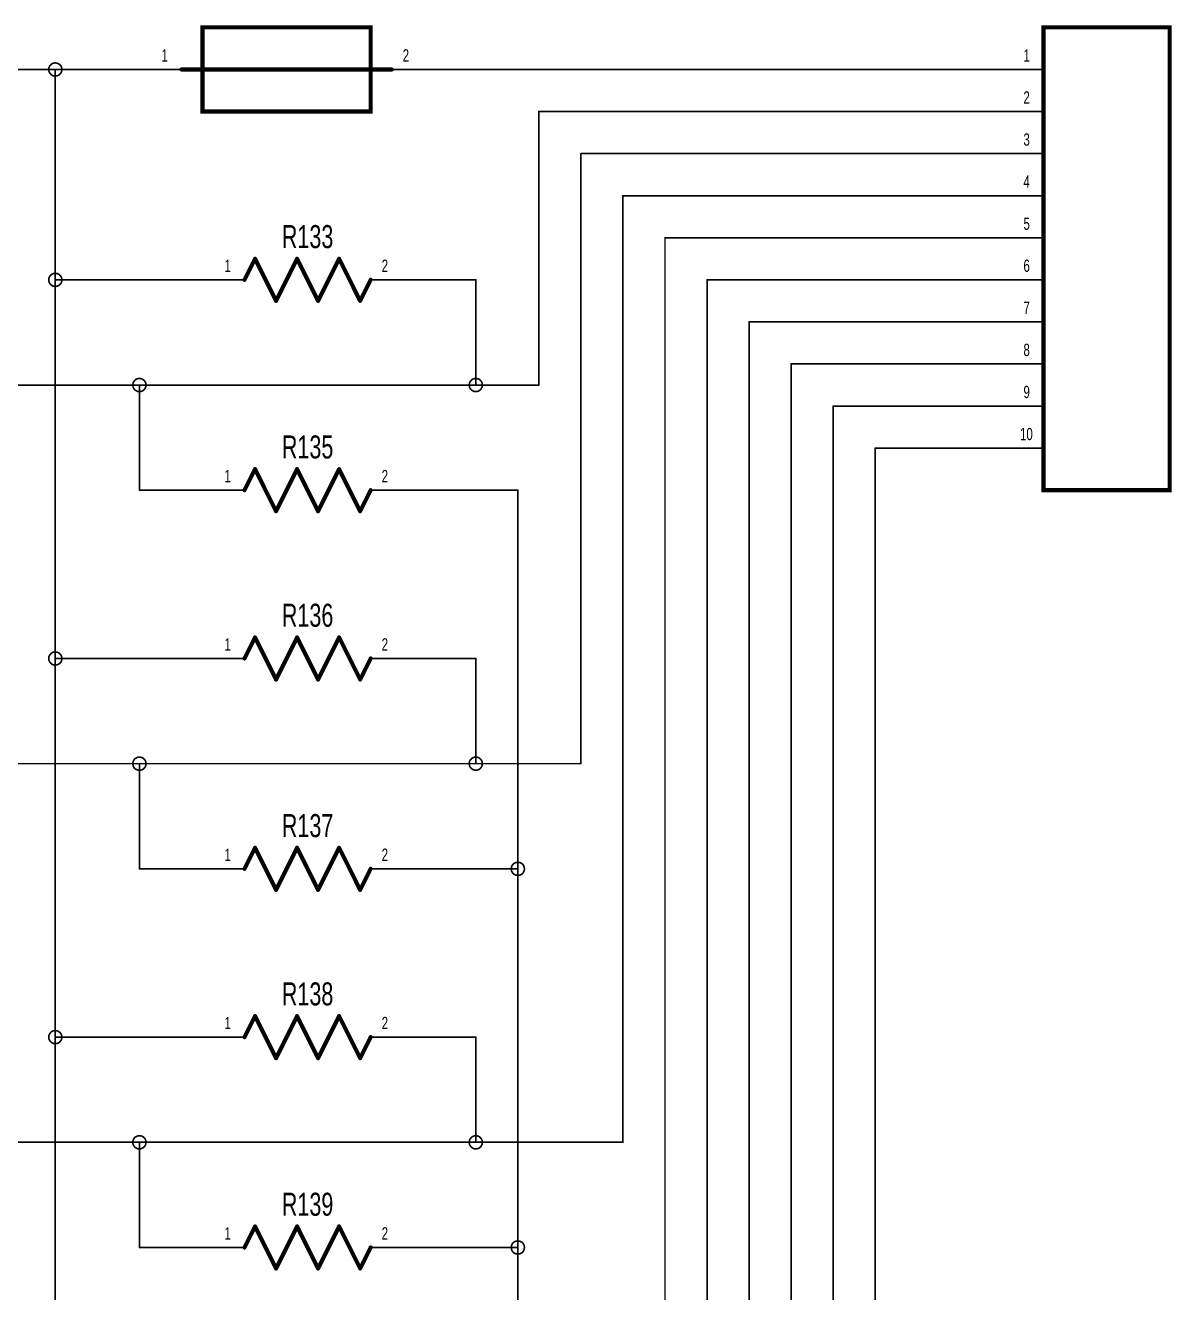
# Model space of a CAD drawing. Extents: x 0 to 23.8, y -0.1 to 21.2.
# Drawn here: x 21.079 to 23.805, y 10.452 to 13.464 of the extents above; entities that cross this region are included whole.
import ezdxf
from ezdxf.enums import TextEntityAlignment as Align

# ---------------------------------------------------------------- set-up
doc = ezdxf.new("R2010")
doc.units = 0
for name, color, linetype in [('Element', 253, 'CONTINUOUS'), ('Net', 50, 'CONTINUOUS'), ('Pin', 50, 'CONTINUOUS')]:
    doc.layers.add(name, color=color, linetype=linetype)

msp = doc.modelspace()

# ---------------------------------------------------------------- linework, layer by layer
at = {"layer": 'Element', "linetype": 'CONTINUOUS', "const_width": 0.0098}
for points in [[(21.5, 13.4591), (21.9, 13.4591), (21.9, 13.2591), (21.5, 13.2591), (21.5, 13.4591)], [(23.5, 13.4591), (23.8, 13.4591), (23.8, 12.3591), (23.5, 12.3591), (23.5, 13.4591)], [(21.45, 13.3591), (21.95, 13.3591)], [(21.6, 12.8591), (21.625, 12.9091)], [(21.625, 12.9091), (21.675, 12.8091)], [(21.675, 12.8091), (21.725, 12.9091)], [(21.725, 12.9091), (21.775, 12.8091)], [(21.775, 12.8091), (21.825, 12.9091)], [(21.825, 12.9091), (21.875, 12.8091)], [(21.875, 12.8091), (21.9, 12.8591)], [(21.6, 12.3591), (21.625, 12.4091)], [(21.625, 12.4091), (21.675, 12.3091)], [(21.675, 12.3091), (21.725, 12.4091)], [(21.725, 12.4091), (21.775, 12.3091)], [(21.775, 12.3091), (21.825, 12.4091)], [(21.825, 12.4091), (21.875, 12.3091)], [(21.875, 12.3091), (21.9, 12.3591)], [(21.6, 11.9591), (21.625, 12.0091)], [(21.625, 12.0091), (21.675, 11.9091)], [(21.675, 11.9091), (21.725, 12.0091)], [(21.725, 12.0091), (21.775, 11.9091)], [(21.775, 11.9091), (21.825, 12.0091)], [(21.825, 12.0091), (21.875, 11.9091)], [(21.875, 11.9091), (21.9, 11.9591)], [(21.6, 11.4591), (21.625, 11.5091)], [(21.625, 11.5091), (21.675, 11.4091)], [(21.675, 11.4091), (21.725, 11.5091)], [(21.725, 11.5091), (21.775, 11.4091)], [(21.775, 11.4091), (21.825, 11.5091)], [(21.825, 11.5091), (21.875, 11.4091)], [(21.875, 11.4091), (21.9, 11.4591)], [(21.6, 11.0591), (21.625, 11.1091)], [(21.625, 11.1091), (21.675, 11.0091)], [(21.675, 11.0091), (21.725, 11.1091)], [(21.725, 11.1091), (21.775, 11.0091)], [(21.775, 11.0091), (21.825, 11.1091)], [(21.825, 11.1091), (21.875, 11.0091)], [(21.875, 11.0091), (21.9, 11.0591)], [(21.6, 10.5591), (21.625, 10.6091)], [(21.625, 10.6091), (21.675, 10.5091)], [(21.675, 10.5091), (21.725, 10.6091)], [(21.725, 10.6091), (21.775, 10.5091)], [(21.775, 10.5091), (21.825, 10.6091)], [(21.825, 10.6091), (21.875, 10.5091)], [(21.875, 10.5091), (21.9, 10.5591)]]:
    msp.add_lwpolyline(points, dxfattribs=at)
at = {"layer": 'Element', "linetype": 'CONTINUOUS', "const_width": 0.0049}
for points in [[(21.4475, 13.3591, 1), (21.4525, 13.3591, 1), (21.4475, 13.3591, 1)], [(21.9475, 13.3591, 1), (21.9525, 13.3591, 1), (21.9475, 13.3591, 1)], [(21.6225, 12.9091, 1), (21.6275, 12.9091, 1), (21.6225, 12.9091, 1)], [(21.6225, 12.9091, 1), (21.6275, 12.9091, 1), (21.6225, 12.9091, 1)], [(21.7225, 12.9091, 1), (21.7275, 12.9091, 1), (21.7225, 12.9091, 1)], [(21.7225, 12.9091, 1), (21.7275, 12.9091, 1), (21.7225, 12.9091, 1)], [(21.8225, 12.9091, 1), (21.8275, 12.9091, 1), (21.8225, 12.9091, 1)], [(21.8225, 12.9091, 1), (21.8275, 12.9091, 1), (21.8225, 12.9091, 1)], [(21.5975, 12.8591, 1), (21.6025, 12.8591, 1), (21.5975, 12.8591, 1)], [(21.8975, 12.8591, 1), (21.9025, 12.8591, 1), (21.8975, 12.8591, 1)], [(21.6725, 12.8091, 1), (21.6775, 12.8091, 1), (21.6725, 12.8091, 1)], [(21.6725, 12.8091, 1), (21.6775, 12.8091, 1), (21.6725, 12.8091, 1)], [(21.7725, 12.8091, 1), (21.7775, 12.8091, 1), (21.7725, 12.8091, 1)], [(21.7725, 12.8091, 1), (21.7775, 12.8091, 1), (21.7725, 12.8091, 1)], [(21.8725, 12.8091, 1), (21.8775, 12.8091, 1), (21.8725, 12.8091, 1)], [(21.8725, 12.8091, 1), (21.8775, 12.8091, 1), (21.8725, 12.8091, 1)], [(21.6225, 12.4091, 1), (21.6275, 12.4091, 1), (21.6225, 12.4091, 1)], [(21.6225, 12.4091, 1), (21.6275, 12.4091, 1), (21.6225, 12.4091, 1)], [(21.7225, 12.4091, 1), (21.7275, 12.4091, 1), (21.7225, 12.4091, 1)], [(21.7225, 12.4091, 1), (21.7275, 12.4091, 1), (21.7225, 12.4091, 1)], [(21.8225, 12.4091, 1), (21.8275, 12.4091, 1), (21.8225, 12.4091, 1)], [(21.8225, 12.4091, 1), (21.8275, 12.4091, 1), (21.8225, 12.4091, 1)], [(21.5975, 12.3591, 1), (21.6025, 12.3591, 1), (21.5975, 12.3591, 1)], [(21.8975, 12.3591, 1), (21.9025, 12.3591, 1), (21.8975, 12.3591, 1)], [(21.6725, 12.3091, 1), (21.6775, 12.3091, 1), (21.6725, 12.3091, 1)], [(21.6725, 12.3091, 1), (21.6775, 12.3091, 1), (21.6725, 12.3091, 1)], [(21.7725, 12.3091, 1), (21.7775, 12.3091, 1), (21.7725, 12.3091, 1)], [(21.7725, 12.3091, 1), (21.7775, 12.3091, 1), (21.7725, 12.3091, 1)], [(21.8725, 12.3091, 1), (21.8775, 12.3091, 1), (21.8725, 12.3091, 1)], [(21.8725, 12.3091, 1), (21.8775, 12.3091, 1), (21.8725, 12.3091, 1)], [(21.6225, 12.0091, 1), (21.6275, 12.0091, 1), (21.6225, 12.0091, 1)], [(21.6225, 12.0091, 1), (21.6275, 12.0091, 1), (21.6225, 12.0091, 1)], [(21.7225, 12.0091, 1), (21.7275, 12.0091, 1), (21.7225, 12.0091, 1)], [(21.7225, 12.0091, 1), (21.7275, 12.0091, 1), (21.7225, 12.0091, 1)], [(21.8225, 12.0091, 1), (21.8275, 12.0091, 1), (21.8225, 12.0091, 1)], [(21.8225, 12.0091, 1), (21.8275, 12.0091, 1), (21.8225, 12.0091, 1)], [(21.5975, 11.9591, 1), (21.6025, 11.9591, 1), (21.5975, 11.9591, 1)], [(21.8975, 11.9591, 1), (21.9025, 11.9591, 1), (21.8975, 11.9591, 1)], [(21.6725, 11.9091, 1), (21.6775, 11.9091, 1), (21.6725, 11.9091, 1)], [(21.6725, 11.9091, 1), (21.6775, 11.9091, 1), (21.6725, 11.9091, 1)], [(21.7725, 11.9091, 1), (21.7775, 11.9091, 1), (21.7725, 11.9091, 1)], [(21.7725, 11.9091, 1), (21.7775, 11.9091, 1), (21.7725, 11.9091, 1)], [(21.8725, 11.9091, 1), (21.8775, 11.9091, 1), (21.8725, 11.9091, 1)], [(21.8725, 11.9091, 1), (21.8775, 11.9091, 1), (21.8725, 11.9091, 1)], [(21.6225, 11.5091, 1), (21.6275, 11.5091, 1), (21.6225, 11.5091, 1)], [(21.6225, 11.5091, 1), (21.6275, 11.5091, 1), (21.6225, 11.5091, 1)], [(21.7225, 11.5091, 1), (21.7275, 11.5091, 1), (21.7225, 11.5091, 1)], [(21.7225, 11.5091, 1), (21.7275, 11.5091, 1), (21.7225, 11.5091, 1)], [(21.8225, 11.5091, 1), (21.8275, 11.5091, 1), (21.8225, 11.5091, 1)], [(21.8225, 11.5091, 1), (21.8275, 11.5091, 1), (21.8225, 11.5091, 1)], [(21.5975, 11.4591, 1), (21.6025, 11.4591, 1), (21.5975, 11.4591, 1)], [(21.8975, 11.4591, 1), (21.9025, 11.4591, 1), (21.8975, 11.4591, 1)], [(21.6725, 11.4091, 1), (21.6775, 11.4091, 1), (21.6725, 11.4091, 1)], [(21.6725, 11.4091, 1), (21.6775, 11.4091, 1), (21.6725, 11.4091, 1)], [(21.7725, 11.4091, 1), (21.7775, 11.4091, 1), (21.7725, 11.4091, 1)], [(21.7725, 11.4091, 1), (21.7775, 11.4091, 1), (21.7725, 11.4091, 1)], [(21.8725, 11.4091, 1), (21.8775, 11.4091, 1), (21.8725, 11.4091, 1)], [(21.8725, 11.4091, 1), (21.8775, 11.4091, 1), (21.8725, 11.4091, 1)], [(21.6225, 11.1091, 1), (21.6275, 11.1091, 1), (21.6225, 11.1091, 1)], [(21.6225, 11.1091, 1), (21.6275, 11.1091, 1), (21.6225, 11.1091, 1)], [(21.7225, 11.1091, 1), (21.7275, 11.1091, 1), (21.7225, 11.1091, 1)], [(21.7225, 11.1091, 1), (21.7275, 11.1091, 1), (21.7225, 11.1091, 1)], [(21.8225, 11.1091, 1), (21.8275, 11.1091, 1), (21.8225, 11.1091, 1)], [(21.8225, 11.1091, 1), (21.8275, 11.1091, 1), (21.8225, 11.1091, 1)], [(21.5975, 11.0591, 1), (21.6025, 11.0591, 1), (21.5975, 11.0591, 1)], [(21.8975, 11.0591, 1), (21.9025, 11.0591, 1), (21.8975, 11.0591, 1)], [(21.6725, 11.0091, 1), (21.6775, 11.0091, 1), (21.6725, 11.0091, 1)], [(21.6725, 11.0091, 1), (21.6775, 11.0091, 1), (21.6725, 11.0091, 1)], [(21.7725, 11.0091, 1), (21.7775, 11.0091, 1), (21.7725, 11.0091, 1)], [(21.7725, 11.0091, 1), (21.7775, 11.0091, 1), (21.7725, 11.0091, 1)], [(21.8725, 11.0091, 1), (21.8775, 11.0091, 1), (21.8725, 11.0091, 1)], [(21.8725, 11.0091, 1), (21.8775, 11.0091, 1), (21.8725, 11.0091, 1)], [(21.6225, 10.6091, 1), (21.6275, 10.6091, 1), (21.6225, 10.6091, 1)], [(21.6225, 10.6091, 1), (21.6275, 10.6091, 1), (21.6225, 10.6091, 1)], [(21.7225, 10.6091, 1), (21.7275, 10.6091, 1), (21.7225, 10.6091, 1)], [(21.7225, 10.6091, 1), (21.7275, 10.6091, 1), (21.7225, 10.6091, 1)], [(21.8225, 10.6091, 1), (21.8275, 10.6091, 1), (21.8225, 10.6091, 1)], [(21.8225, 10.6091, 1), (21.8275, 10.6091, 1), (21.8225, 10.6091, 1)], [(21.5975, 10.5591, 1), (21.6025, 10.5591, 1), (21.5975, 10.5591, 1)], [(21.8975, 10.5591, 1), (21.9025, 10.5591, 1), (21.8975, 10.5591, 1)], [(21.6725, 10.5091, 1), (21.6775, 10.5091, 1), (21.6725, 10.5091, 1)], [(21.6725, 10.5091, 1), (21.6775, 10.5091, 1), (21.6725, 10.5091, 1)], [(21.7725, 10.5091, 1), (21.7775, 10.5091, 1), (21.7725, 10.5091, 1)], [(21.7725, 10.5091, 1), (21.7775, 10.5091, 1), (21.7725, 10.5091, 1)], [(21.8725, 10.5091, 1), (21.8775, 10.5091, 1), (21.8725, 10.5091, 1)], [(21.8725, 10.5091, 1), (21.8775, 10.5091, 1), (21.8725, 10.5091, 1)]]:
    msp.add_lwpolyline(points, format="xyb", dxfattribs=at)
at = {"layer": 'Net', "linetype": 'CONTINUOUS', "const_width": 0.0039}
for points in [[(21.1343, 13.3591), (21.135, 13.3542), (21.1373, 13.3498), (21.1407, 13.3463), (21.1451, 13.3441), (21.15, 13.3433), (21.1549, 13.3441), (21.1593, 13.3463), (21.1627, 13.3498), (21.165, 13.3542), (21.1657, 13.3591), (21.165, 13.3639), (21.1627, 13.3683), (21.1593, 13.3718), (21.1549, 13.374), (21.15, 13.3748), (21.1451, 13.374), (21.1407, 13.3718), (21.1373, 13.3683), (21.135, 13.3639), (21.1343, 13.3591)], [(21.15, 13.3591), (20.05, 13.3591)], [(21.15, 12.8591), (21.15, 13.3591)], [(21.3, 13.3591), (21.15, 13.3591)], [(22.1, 13.3591), (23.35, 13.3591)], [(23.35, 13.2591), (22.3, 13.2591)], [(22.3, 13.2591), (22.3, 12.6091)], [(23.35, 13.1591), (22.4, 13.1591)], [(22.4, 13.1591), (22.4, 11.7091)], [(23.35, 13.0591), (22.5, 13.0591)], [(22.5, 13.0591), (22.5, 10.8091)], [(23.35, 12.9591), (22.6, 12.9591)], [(22.6, 12.9591), (22.6, 9.9091)], [(21.1343, 12.8591), (21.135, 12.8542), (21.1373, 12.8498), (21.1407, 12.8463), (21.1451, 12.8441), (21.15, 12.8433), (21.1549, 12.8441), (21.1593, 12.8463), (21.1627, 12.8498), (21.165, 12.8542), (21.1657, 12.8591), (21.165, 12.8639), (21.1627, 12.8683), (21.1593, 12.8718), (21.1549, 12.874), (21.15, 12.8748), (21.1451, 12.874), (21.1407, 12.8718), (21.1373, 12.8683), (21.135, 12.8639), (21.1343, 12.8591)], [(21.45, 12.8591), (21.15, 12.8591)], [(21.15, 12.8591), (21.15, 11.9591)], [(22.05, 12.8591), (22.15, 12.8591)], [(22.15, 12.8591), (22.15, 12.6091)], [(23.35, 12.8591), (22.7, 12.8591)], [(22.7, 12.8591), (22.7, 9.0091)], [(23.35, 12.7591), (22.8, 12.7591)], [(22.8, 12.7591), (22.8, 8.1091)], [(23.35, 12.6591), (22.9, 12.6591)], [(22.9, 12.6591), (22.9, 7.1591)], [(21.3343, 12.6091), (21.335, 12.6042), (21.3373, 12.5998), (21.3407, 12.5963), (21.3451, 12.5941), (21.35, 12.5933), (21.3549, 12.5941), (21.3593, 12.5963), (21.3627, 12.5998), (21.365, 12.6042), (21.3657, 12.6091), (21.365, 12.6139), (21.3627, 12.6183), (21.3593, 12.6218), (21.3549, 12.624), (21.35, 12.6248), (21.3451, 12.624), (21.3407, 12.6218), (21.3373, 12.6183), (21.335, 12.6139), (21.3343, 12.6091)], [(22.1343, 12.6091), (22.135, 12.6042), (22.1373, 12.5998), (22.1407, 12.5963), (22.1451, 12.5941), (22.15, 12.5933), (22.1549, 12.5941), (22.1593, 12.5963), (22.1627, 12.5998), (22.165, 12.6042), (22.1657, 12.6091), (22.165, 12.6139), (22.1627, 12.6183), (22.1593, 12.6218), (22.1549, 12.624), (22.15, 12.6248), (22.1451, 12.624), (22.1407, 12.6218), (22.1373, 12.6183), (22.135, 12.6139), (22.1343, 12.6091)], [(21.35, 12.6091), (20.9, 12.6091)], [(22.15, 12.6091), (21.35, 12.6091)], [(21.35, 12.6091), (21.35, 12.3591)], [(21.35, 12.6091), (21.35, 12.6091)], [(21.35, 12.6091), (21.35, 12.6091)], [(22.3, 12.6091), (22.15, 12.6091)], [(22.15, 12.6091), (22.15, 12.6091)], [(22.15, 12.6091), (22.15, 12.6091)], [(23.35, 12.5591), (23, 12.5591)], [(23, 12.5591), (23, 6.3091)], [(23.35, 12.4591), (23.1, 12.4591)], [(23.1, 12.4591), (23.1, 5.5091)], [(21.35, 12.3591), (21.45, 12.3591)], [(22.25, 12.3591), (22.05, 12.3591)], [(22.25, 5.5091), (22.25, 12.3591)], [(21.1343, 11.9591), (21.135, 11.9542), (21.1373, 11.9498), (21.1407, 11.9463), (21.1451, 11.9441), (21.15, 11.9433), (21.1549, 11.9441), (21.1593, 11.9463), (21.1627, 11.9498), (21.165, 11.9542), (21.1657, 11.9591), (21.165, 11.9639), (21.1627, 11.9683), (21.1593, 11.9718), (21.1549, 11.974), (21.15, 11.9748), (21.1451, 11.974), (21.1407, 11.9718), (21.1373, 11.9683), (21.135, 11.9639), (21.1343, 11.9591)], [(21.15, 11.9591), (21.45, 11.9591)], [(21.15, 11.0591), (21.15, 11.9591)], [(22.15, 11.9591), (22.05, 11.9591)], [(22.15, 11.7091), (22.15, 11.9591)], [(21.3343, 11.7091), (21.335, 11.7042), (21.3373, 11.6998), (21.3407, 11.6963), (21.3451, 11.6941), (21.35, 11.6933), (21.3549, 11.6941), (21.3593, 11.6963), (21.3627, 11.6998), (21.365, 11.7042), (21.3657, 11.7091), (21.365, 11.7139), (21.3627, 11.7183), (21.3593, 11.7218), (21.3549, 11.724), (21.35, 11.7248), (21.3451, 11.724), (21.3407, 11.7218), (21.3373, 11.7183), (21.335, 11.7139), (21.3343, 11.7091)], [(22.1343, 11.7091), (22.135, 11.7042), (22.1373, 11.6998), (22.1407, 11.6963), (22.1451, 11.6941), (22.15, 11.6933), (22.1549, 11.6941), (22.1593, 11.6963), (22.1627, 11.6998), (22.165, 11.7042), (22.1657, 11.7091), (22.165, 11.7139), (22.1627, 11.7183), (22.1593, 11.7218), (22.1549, 11.724), (22.15, 11.7248), (22.1451, 11.724), (22.1407, 11.7218), (22.1373, 11.7183), (22.135, 11.7139), (22.1343, 11.7091)], [(20.9, 11.7091), (21.35, 11.7091)], [(21.35, 11.7091), (21.35, 11.4591)], [(21.35, 11.7091), (21.35, 11.7091)], [(21.35, 11.7091), (21.35, 11.7091)], [(21.35, 11.7091), (22.15, 11.7091)], [(22.4, 11.7091), (22.15, 11.7091)], [(22.15, 11.7091), (22.15, 11.7091)], [(22.15, 11.7091), (22.15, 11.7091)], [(21.35, 11.4591), (21.45, 11.4591)], [(22.05, 11.4591), (22.25, 11.4591)], [(22.2343, 11.4591), (22.235, 11.4542), (22.2373, 11.4498), (22.2407, 11.4463), (22.2451, 11.4441), (22.25, 11.4433), (22.2549, 11.4441), (22.2593, 11.4463), (22.2627, 11.4498), (22.265, 11.4542), (22.2657, 11.4591), (22.265, 11.4639), (22.2627, 11.4683), (22.2593, 11.4718), (22.2549, 11.474), (22.25, 11.4748), (22.2451, 11.474), (22.2407, 11.4718), (22.2373, 11.4683), (22.235, 11.4639), (22.2343, 11.4591)], [(21.1343, 11.0591), (21.135, 11.0542), (21.1373, 11.0498), (21.1407, 11.0463), (21.1451, 11.0441), (21.15, 11.0433), (21.1549, 11.0441), (21.1593, 11.0463), (21.1627, 11.0498), (21.165, 11.0542), (21.1657, 11.0591), (21.165, 11.0639), (21.1627, 11.0683), (21.1593, 11.0718), (21.1549, 11.074), (21.15, 11.0748), (21.1451, 11.074), (21.1407, 11.0718), (21.1373, 11.0683), (21.135, 11.0639), (21.1343, 11.0591)], [(21.45, 11.0591), (21.15, 11.0591)], [(21.15, 10.1591), (21.15, 11.0591)], [(22.15, 11.0591), (22.05, 11.0591)], [(22.15, 10.8091), (22.15, 11.0591)], [(21.3343, 10.8091), (21.335, 10.8042), (21.3373, 10.7998), (21.3407, 10.7963), (21.3451, 10.7941), (21.35, 10.7933), (21.3549, 10.7941), (21.3593, 10.7963), (21.3627, 10.7998), (21.365, 10.8042), (21.3657, 10.8091), (21.365, 10.8139), (21.3627, 10.8183), (21.3593, 10.8218), (21.3549, 10.824), (21.35, 10.8248), (21.3451, 10.824), (21.3407, 10.8218), (21.3373, 10.8183), (21.335, 10.8139), (21.3343, 10.8091)], [(22.1343, 10.8091), (22.135, 10.8042), (22.1373, 10.7998), (22.1407, 10.7963), (22.1451, 10.7941), (22.15, 10.7933), (22.1549, 10.7941), (22.1593, 10.7963), (22.1627, 10.7998), (22.165, 10.8042), (22.1657, 10.8091), (22.165, 10.8139), (22.1627, 10.8183), (22.1593, 10.8218), (22.1549, 10.824), (22.15, 10.8248), (22.1451, 10.824), (22.1407, 10.8218), (22.1373, 10.8183), (22.135, 10.8139), (22.1343, 10.8091)], [(20.9, 10.8091), (21.35, 10.8091)], [(21.35, 10.8091), (21.35, 10.5591)], [(21.35, 10.8091), (21.35, 10.8091)], [(21.35, 10.8091), (21.35, 10.8091)], [(21.35, 10.8091), (22.15, 10.8091)], [(22.5, 10.8091), (22.15, 10.8091)], [(22.15, 10.8091), (22.15, 10.8091)], [(22.15, 10.8091), (22.15, 10.8091)], [(22.2343, 10.5591), (22.235, 10.5542), (22.2373, 10.5498), (22.2407, 10.5463), (22.2451, 10.5441), (22.25, 10.5433), (22.2549, 10.5441), (22.2593, 10.5463), (22.2627, 10.5498), (22.265, 10.5542), (22.2657, 10.5591), (22.265, 10.5639), (22.2627, 10.5683), (22.2593, 10.5718), (22.2549, 10.574), (22.25, 10.5748), (22.2451, 10.574), (22.2407, 10.5718), (22.2373, 10.5683), (22.235, 10.5639), (22.2343, 10.5591)], [(21.35, 10.5591), (21.45, 10.5591)], [(22.05, 10.5591), (22.25, 10.5591)]]:
    msp.add_lwpolyline(points, dxfattribs=at)
at = {"layer": 'Net', "linetype": 'CONTINUOUS', "const_width": 0.002}
for points in [[(21.1333, 13.3591, 1), (21.1352, 13.3591, 1), (21.1333, 13.3591, 1)], [(21.149, 13.3591, 1), (21.151, 13.3591, 1), (21.149, 13.3591, 1)], [(21.149, 13.3591, 1), (21.151, 13.3591, 1), (21.149, 13.3591, 1)], [(21.149, 13.3591, 1), (21.151, 13.3591, 1), (21.149, 13.3591, 1)], [(21.299, 13.3591, 1), (21.301, 13.3591, 1), (21.299, 13.3591, 1)], [(22.099, 13.3591, 1), (22.101, 13.3591, 1), (22.099, 13.3591, 1)], [(23.349, 13.3591, 1), (23.351, 13.3591, 1), (23.349, 13.3591, 1)], [(22.299, 13.2591, 1), (22.301, 13.2591, 1), (22.299, 13.2591, 1)], [(22.299, 13.2591, 1), (22.301, 13.2591, 1), (22.299, 13.2591, 1)], [(23.349, 13.2591, 1), (23.351, 13.2591, 1), (23.349, 13.2591, 1)], [(22.399, 13.1591, 1), (22.401, 13.1591, 1), (22.399, 13.1591, 1)], [(22.399, 13.1591, 1), (22.401, 13.1591, 1), (22.399, 13.1591, 1)], [(23.349, 13.1591, 1), (23.351, 13.1591, 1), (23.349, 13.1591, 1)], [(22.499, 13.0591, 1), (22.501, 13.0591, 1), (22.499, 13.0591, 1)], [(22.499, 13.0591, 1), (22.501, 13.0591, 1), (22.499, 13.0591, 1)], [(23.349, 13.0591, 1), (23.351, 13.0591, 1), (23.349, 13.0591, 1)], [(22.599, 12.9591, 1), (22.601, 12.9591, 1), (22.599, 12.9591, 1)], [(22.599, 12.9591, 1), (22.601, 12.9591, 1), (22.599, 12.9591, 1)], [(23.349, 12.9591, 1), (23.351, 12.9591, 1), (23.349, 12.9591, 1)], [(21.1333, 12.8591, 1), (21.1352, 12.8591, 1), (21.1333, 12.8591, 1)], [(21.149, 12.8591, 1), (21.151, 12.8591, 1), (21.149, 12.8591, 1)], [(21.149, 12.8591, 1), (21.151, 12.8591, 1), (21.149, 12.8591, 1)], [(21.149, 12.8591, 1), (21.151, 12.8591, 1), (21.149, 12.8591, 1)], [(21.449, 12.8591, 1), (21.451, 12.8591, 1), (21.449, 12.8591, 1)], [(22.049, 12.8591, 1), (22.051, 12.8591, 1), (22.049, 12.8591, 1)], [(22.149, 12.8591, 1), (22.151, 12.8591, 1), (22.149, 12.8591, 1)], [(22.149, 12.8591, 1), (22.151, 12.8591, 1), (22.149, 12.8591, 1)], [(22.699, 12.8591, 1), (22.701, 12.8591, 1), (22.699, 12.8591, 1)], [(22.699, 12.8591, 1), (22.701, 12.8591, 1), (22.699, 12.8591, 1)], [(23.349, 12.8591, 1), (23.351, 12.8591, 1), (23.349, 12.8591, 1)], [(22.799, 12.7591, 1), (22.801, 12.7591, 1), (22.799, 12.7591, 1)], [(22.799, 12.7591, 1), (22.801, 12.7591, 1), (22.799, 12.7591, 1)], [(23.349, 12.7591, 1), (23.351, 12.7591, 1), (23.349, 12.7591, 1)], [(22.899, 12.6591, 1), (22.901, 12.6591, 1), (22.899, 12.6591, 1)], [(22.899, 12.6591, 1), (22.901, 12.6591, 1), (22.899, 12.6591, 1)], [(23.349, 12.6591, 1), (23.351, 12.6591, 1), (23.349, 12.6591, 1)], [(21.3333, 12.6091, 1), (21.3352, 12.6091, 1), (21.3333, 12.6091, 1)], [(21.349, 12.6091, 1), (21.351, 12.6091, 1), (21.349, 12.6091, 1)], [(21.349, 12.6091, 1), (21.351, 12.6091, 1), (21.349, 12.6091, 1)], [(21.349, 12.6091, 1), (21.351, 12.6091, 1), (21.349, 12.6091, 1)], [(21.349, 12.6091, 1), (21.351, 12.6091, 1), (21.349, 12.6091, 1)], [(21.349, 12.6091, 1), (21.351, 12.6091, 1), (21.349, 12.6091, 1)], [(22.1333, 12.6091, 1), (22.1352, 12.6091, 1), (22.1333, 12.6091, 1)], [(22.149, 12.6091, 1), (22.151, 12.6091, 1), (22.149, 12.6091, 1)], [(22.149, 12.6091, 1), (22.151, 12.6091, 1), (22.149, 12.6091, 1)], [(22.149, 12.6091, 1), (22.151, 12.6091, 1), (22.149, 12.6091, 1)], [(22.149, 12.6091, 1), (22.151, 12.6091, 1), (22.149, 12.6091, 1)], [(22.149, 12.6091, 1), (22.151, 12.6091, 1), (22.149, 12.6091, 1)], [(22.299, 12.6091, 1), (22.301, 12.6091, 1), (22.299, 12.6091, 1)], [(22.299, 12.6091, 1), (22.301, 12.6091, 1), (22.299, 12.6091, 1)], [(22.999, 12.5591, 1), (23.001, 12.5591, 1), (22.999, 12.5591, 1)], [(22.999, 12.5591, 1), (23.001, 12.5591, 1), (22.999, 12.5591, 1)], [(23.349, 12.5591, 1), (23.351, 12.5591, 1), (23.349, 12.5591, 1)], [(23.099, 12.4591, 1), (23.101, 12.4591, 1), (23.099, 12.4591, 1)], [(23.099, 12.4591, 1), (23.101, 12.4591, 1), (23.099, 12.4591, 1)], [(23.349, 12.4591, 1), (23.351, 12.4591, 1), (23.349, 12.4591, 1)], [(21.349, 12.3591, 1), (21.351, 12.3591, 1), (21.349, 12.3591, 1)], [(21.349, 12.3591, 1), (21.351, 12.3591, 1), (21.349, 12.3591, 1)], [(21.449, 12.3591, 1), (21.451, 12.3591, 1), (21.449, 12.3591, 1)], [(22.049, 12.3591, 1), (22.051, 12.3591, 1), (22.049, 12.3591, 1)], [(22.249, 12.3591, 1), (22.251, 12.3591, 1), (22.249, 12.3591, 1)], [(22.249, 12.3591, 1), (22.251, 12.3591, 1), (22.249, 12.3591, 1)], [(21.1333, 11.9591, 1), (21.1352, 11.9591, 1), (21.1333, 11.9591, 1)], [(21.149, 11.9591, 1), (21.151, 11.9591, 1), (21.149, 11.9591, 1)], [(21.149, 11.9591, 1), (21.151, 11.9591, 1), (21.149, 11.9591, 1)], [(21.149, 11.9591, 1), (21.151, 11.9591, 1), (21.149, 11.9591, 1)], [(21.449, 11.9591, 1), (21.451, 11.9591, 1), (21.449, 11.9591, 1)], [(22.049, 11.9591, 1), (22.051, 11.9591, 1), (22.049, 11.9591, 1)], [(22.149, 11.9591, 1), (22.151, 11.9591, 1), (22.149, 11.9591, 1)], [(22.149, 11.9591, 1), (22.151, 11.9591, 1), (22.149, 11.9591, 1)], [(21.3333, 11.7091, 1), (21.3352, 11.7091, 1), (21.3333, 11.7091, 1)], [(21.349, 11.7091, 1), (21.351, 11.7091, 1), (21.349, 11.7091, 1)], [(21.349, 11.7091, 1), (21.351, 11.7091, 1), (21.349, 11.7091, 1)], [(21.349, 11.7091, 1), (21.351, 11.7091, 1), (21.349, 11.7091, 1)], [(21.349, 11.7091, 1), (21.351, 11.7091, 1), (21.349, 11.7091, 1)], [(21.349, 11.7091, 1), (21.351, 11.7091, 1), (21.349, 11.7091, 1)], [(22.1333, 11.7091, 1), (22.1352, 11.7091, 1), (22.1333, 11.7091, 1)], [(22.149, 11.7091, 1), (22.151, 11.7091, 1), (22.149, 11.7091, 1)], [(22.149, 11.7091, 1), (22.151, 11.7091, 1), (22.149, 11.7091, 1)], [(22.149, 11.7091, 1), (22.151, 11.7091, 1), (22.149, 11.7091, 1)], [(22.149, 11.7091, 1), (22.151, 11.7091, 1), (22.149, 11.7091, 1)], [(22.149, 11.7091, 1), (22.151, 11.7091, 1), (22.149, 11.7091, 1)], [(22.399, 11.7091, 1), (22.401, 11.7091, 1), (22.399, 11.7091, 1)], [(22.399, 11.7091, 1), (22.401, 11.7091, 1), (22.399, 11.7091, 1)], [(21.349, 11.4591, 1), (21.351, 11.4591, 1), (21.349, 11.4591, 1)], [(21.349, 11.4591, 1), (21.351, 11.4591, 1), (21.349, 11.4591, 1)], [(21.449, 11.4591, 1), (21.451, 11.4591, 1), (21.449, 11.4591, 1)], [(22.049, 11.4591, 1), (22.051, 11.4591, 1), (22.049, 11.4591, 1)], [(22.2333, 11.4591, 1), (22.2352, 11.4591, 1), (22.2333, 11.4591, 1)], [(22.249, 11.4591, 1), (22.251, 11.4591, 1), (22.249, 11.4591, 1)], [(21.1333, 11.0591, 1), (21.1352, 11.0591, 1), (21.1333, 11.0591, 1)], [(21.149, 11.0591, 1), (21.151, 11.0591, 1), (21.149, 11.0591, 1)], [(21.149, 11.0591, 1), (21.151, 11.0591, 1), (21.149, 11.0591, 1)], [(21.149, 11.0591, 1), (21.151, 11.0591, 1), (21.149, 11.0591, 1)], [(21.449, 11.0591, 1), (21.451, 11.0591, 1), (21.449, 11.0591, 1)], [(22.049, 11.0591, 1), (22.051, 11.0591, 1), (22.049, 11.0591, 1)], [(22.149, 11.0591, 1), (22.151, 11.0591, 1), (22.149, 11.0591, 1)], [(22.149, 11.0591, 1), (22.151, 11.0591, 1), (22.149, 11.0591, 1)], [(21.3333, 10.8091, 1), (21.3352, 10.8091, 1), (21.3333, 10.8091, 1)], [(21.349, 10.8091, 1), (21.351, 10.8091, 1), (21.349, 10.8091, 1)], [(21.349, 10.8091, 1), (21.351, 10.8091, 1), (21.349, 10.8091, 1)], [(21.349, 10.8091, 1), (21.351, 10.8091, 1), (21.349, 10.8091, 1)], [(21.349, 10.8091, 1), (21.351, 10.8091, 1), (21.349, 10.8091, 1)], [(21.349, 10.8091, 1), (21.351, 10.8091, 1), (21.349, 10.8091, 1)], [(22.1333, 10.8091, 1), (22.1352, 10.8091, 1), (22.1333, 10.8091, 1)], [(22.149, 10.8091, 1), (22.151, 10.8091, 1), (22.149, 10.8091, 1)], [(22.149, 10.8091, 1), (22.151, 10.8091, 1), (22.149, 10.8091, 1)], [(22.149, 10.8091, 1), (22.151, 10.8091, 1), (22.149, 10.8091, 1)], [(22.149, 10.8091, 1), (22.151, 10.8091, 1), (22.149, 10.8091, 1)], [(22.149, 10.8091, 1), (22.151, 10.8091, 1), (22.149, 10.8091, 1)], [(22.499, 10.8091, 1), (22.501, 10.8091, 1), (22.499, 10.8091, 1)], [(22.499, 10.8091, 1), (22.501, 10.8091, 1), (22.499, 10.8091, 1)], [(21.349, 10.5591, 1), (21.351, 10.5591, 1), (21.349, 10.5591, 1)], [(21.349, 10.5591, 1), (21.351, 10.5591, 1), (21.349, 10.5591, 1)], [(21.449, 10.5591, 1), (21.451, 10.5591, 1), (21.449, 10.5591, 1)], [(22.049, 10.5591, 1), (22.051, 10.5591, 1), (22.049, 10.5591, 1)], [(22.2333, 10.5591, 1), (22.2352, 10.5591, 1), (22.2333, 10.5591, 1)], [(22.249, 10.5591, 1), (22.251, 10.5591, 1), (22.249, 10.5591, 1)]]:
    msp.add_lwpolyline(points, format="xyb", dxfattribs=at)
at = {"layer": 'Pin', "linetype": 'CONTINUOUS', "const_width": 0.0039}
for points in [[(21.45, 13.3591), (21.3, 13.3591)], [(21.95, 13.3591), (22.1, 13.3591)], [(23.5, 13.3591), (23.35, 13.3591)], [(23.5, 13.2591), (23.35, 13.2591)], [(23.5, 13.1591), (23.35, 13.1591)], [(23.5, 13.0591), (23.35, 13.0591)], [(23.5, 12.9591), (23.35, 12.9591)], [(21.6, 12.8591), (21.45, 12.8591)], [(21.9, 12.8591), (22.05, 12.8591)], [(23.5, 12.8591), (23.35, 12.8591)], [(23.5, 12.7591), (23.35, 12.7591)], [(23.5, 12.6591), (23.35, 12.6591)], [(23.5, 12.5591), (23.35, 12.5591)], [(23.5, 12.4591), (23.35, 12.4591)], [(21.6, 12.3591), (21.45, 12.3591)], [(21.9, 12.3591), (22.05, 12.3591)], [(21.6, 11.9591), (21.45, 11.9591)], [(21.9, 11.9591), (22.05, 11.9591)], [(21.6, 11.4591), (21.45, 11.4591)], [(21.9, 11.4591), (22.05, 11.4591)], [(21.6, 11.0591), (21.45, 11.0591)], [(21.9, 11.0591), (22.05, 11.0591)], [(21.6, 10.5591), (21.45, 10.5591)], [(21.9, 10.5591), (22.05, 10.5591)]]:
    msp.add_lwpolyline(points, dxfattribs=at)
at = {"layer": 'Pin', "linetype": 'CONTINUOUS', "const_width": 0.002}
for points in [[(21.299, 13.3591, 1), (21.301, 13.3591, 1), (21.299, 13.3591, 1)], [(21.449, 13.3591, 1), (21.451, 13.3591, 1), (21.449, 13.3591, 1)], [(21.949, 13.3591, 1), (21.951, 13.3591, 1), (21.949, 13.3591, 1)], [(22.099, 13.3591, 1), (22.101, 13.3591, 1), (22.099, 13.3591, 1)], [(23.349, 13.3591, 1), (23.351, 13.3591, 1), (23.349, 13.3591, 1)], [(23.499, 13.3591, 1), (23.501, 13.3591, 1), (23.499, 13.3591, 1)], [(23.349, 13.2591, 1), (23.351, 13.2591, 1), (23.349, 13.2591, 1)], [(23.499, 13.2591, 1), (23.501, 13.2591, 1), (23.499, 13.2591, 1)], [(23.349, 13.1591, 1), (23.351, 13.1591, 1), (23.349, 13.1591, 1)], [(23.499, 13.1591, 1), (23.501, 13.1591, 1), (23.499, 13.1591, 1)], [(23.349, 13.0591, 1), (23.351, 13.0591, 1), (23.349, 13.0591, 1)], [(23.499, 13.0591, 1), (23.501, 13.0591, 1), (23.499, 13.0591, 1)], [(23.349, 12.9591, 1), (23.351, 12.9591, 1), (23.349, 12.9591, 1)], [(23.499, 12.9591, 1), (23.501, 12.9591, 1), (23.499, 12.9591, 1)], [(21.449, 12.8591, 1), (21.451, 12.8591, 1), (21.449, 12.8591, 1)], [(21.599, 12.8591, 1), (21.601, 12.8591, 1), (21.599, 12.8591, 1)], [(21.899, 12.8591, 1), (21.901, 12.8591, 1), (21.899, 12.8591, 1)], [(22.049, 12.8591, 1), (22.051, 12.8591, 1), (22.049, 12.8591, 1)], [(23.349, 12.8591, 1), (23.351, 12.8591, 1), (23.349, 12.8591, 1)], [(23.499, 12.8591, 1), (23.501, 12.8591, 1), (23.499, 12.8591, 1)], [(23.349, 12.7591, 1), (23.351, 12.7591, 1), (23.349, 12.7591, 1)], [(23.499, 12.7591, 1), (23.501, 12.7591, 1), (23.499, 12.7591, 1)], [(23.349, 12.6591, 1), (23.351, 12.6591, 1), (23.349, 12.6591, 1)], [(23.499, 12.6591, 1), (23.501, 12.6591, 1), (23.499, 12.6591, 1)], [(23.349, 12.5591, 1), (23.351, 12.5591, 1), (23.349, 12.5591, 1)], [(23.499, 12.5591, 1), (23.501, 12.5591, 1), (23.499, 12.5591, 1)], [(23.349, 12.4591, 1), (23.351, 12.4591, 1), (23.349, 12.4591, 1)], [(23.499, 12.4591, 1), (23.501, 12.4591, 1), (23.499, 12.4591, 1)], [(21.449, 12.3591, 1), (21.451, 12.3591, 1), (21.449, 12.3591, 1)], [(21.599, 12.3591, 1), (21.601, 12.3591, 1), (21.599, 12.3591, 1)], [(21.899, 12.3591, 1), (21.901, 12.3591, 1), (21.899, 12.3591, 1)], [(22.049, 12.3591, 1), (22.051, 12.3591, 1), (22.049, 12.3591, 1)], [(21.449, 11.9591, 1), (21.451, 11.9591, 1), (21.449, 11.9591, 1)], [(21.599, 11.9591, 1), (21.601, 11.9591, 1), (21.599, 11.9591, 1)], [(21.899, 11.9591, 1), (21.901, 11.9591, 1), (21.899, 11.9591, 1)], [(22.049, 11.9591, 1), (22.051, 11.9591, 1), (22.049, 11.9591, 1)], [(21.449, 11.4591, 1), (21.451, 11.4591, 1), (21.449, 11.4591, 1)], [(21.599, 11.4591, 1), (21.601, 11.4591, 1), (21.599, 11.4591, 1)], [(21.899, 11.4591, 1), (21.901, 11.4591, 1), (21.899, 11.4591, 1)], [(22.049, 11.4591, 1), (22.051, 11.4591, 1), (22.049, 11.4591, 1)], [(21.449, 11.0591, 1), (21.451, 11.0591, 1), (21.449, 11.0591, 1)], [(21.599, 11.0591, 1), (21.601, 11.0591, 1), (21.599, 11.0591, 1)], [(21.899, 11.0591, 1), (21.901, 11.0591, 1), (21.899, 11.0591, 1)], [(22.049, 11.0591, 1), (22.051, 11.0591, 1), (22.049, 11.0591, 1)], [(21.449, 10.5591, 1), (21.451, 10.5591, 1), (21.449, 10.5591, 1)], [(21.599, 10.5591, 1), (21.601, 10.5591, 1), (21.599, 10.5591, 1)], [(21.899, 10.5591, 1), (21.901, 10.5591, 1), (21.899, 10.5591, 1)], [(22.049, 10.5591, 1), (22.051, 10.5591, 1), (22.049, 10.5591, 1)]]:
    msp.add_lwpolyline(points, format="xyb", dxfattribs=at)

# ---------------------------------------------------------------- texts
at = {"layer": 'Element', "width": 0.7}
for s, p in [('R133', (21.75, 12.9181)), ('R135', (21.75, 12.4181)), ('R136', (21.75, 12.0181)), ('R137', (21.75, 11.5181)), ('R138', (21.75, 11.1181)), ('R139', (21.75, 10.6181))]:
    msp.add_text(s, height=0.0547, dxfattribs=at).set_placement(p, align=Align.BOTTOM_CENTER)
at = {"layer": 'Pin', "width": 0.7}
for s, p in [('1', (21.4024, 13.4072)), ('2', (21.9762, 13.4072)), ('1', (23.4524, 13.4072)), ('2', (23.4524, 13.3072)), ('3', (23.4524, 13.2072)), ('4', (23.4524, 13.1072)), ('5', (23.4524, 13.0072)), ('1', (21.5524, 12.9072)), ('2', (21.9262, 12.9072)), ('6', (23.4524, 12.9072)), ('7', (23.4524, 12.8072)), ('8', (23.4524, 12.7072)), ('9', (23.4524, 12.6072)), ('10', (23.4442, 12.5072)), ('1', (21.5524, 12.4072)), ('2', (21.9262, 12.4072)), ('1', (21.5524, 12.0072)), ('2', (21.9262, 12.0072)), ('1', (21.5524, 11.5072)), ('2', (21.9262, 11.5072)), ('1', (21.5524, 11.1072)), ('2', (21.9262, 11.1072)), ('1', (21.5524, 10.6072)), ('2', (21.9262, 10.6072))]:
    msp.add_text(s, height=0.0292, dxfattribs=at).set_placement(p, align=Align.TOP_LEFT)

doc.saveas('drawing.dxf')
